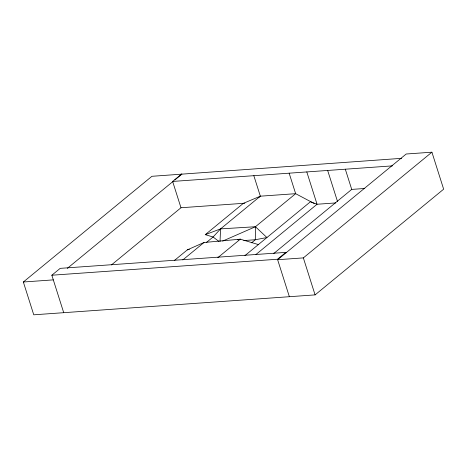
<?xml version="1.0" encoding="UTF-8"?>
<svg xmlns="http://www.w3.org/2000/svg" width="467" height="467" viewBox="0 0 467 467"><rect width="100%" height="100%" fill="white"/><g stroke="black" fill="none" stroke-linecap="round" stroke-linejoin="round"><path stroke-width="0.7" d="M314.198 203.519L295.652 193.682L255.449 226.734L255.309 239.74L251.579 242.811M220.033 241.538L220.552 228.894L260.341 196.181L295.652 193.682L289.149 173.181M243.78 240.558L255.309 239.74L266.926 237.54L255.449 226.734L220.552 228.894L213.08 236.997L206.519 242.396M259.243 197.132L260.341 196.181L253.838 175.685M431.917 152.189L303.352 257.895L277.632 259.716L406.197 154.011L431.917 152.189L443.65 189.182L315.085 294.887L33.758 314.811L23.35 282.004L151.915 176.298L401.632 158.331M63.722 312.686L51.837 275.221L60.19 268.356L285.833 252.378L285.985 252.851M111.432 264.935L180.98 207.751L172.632 181.435L181.791 173.899M67.271 268.402L172.714 181.71M174.874 179.935L181.879 174.173M218.848 241.369L213.08 236.997L205.258 234.662L243.36 203.338L260.341 196.181M174.43 260.469L187.331 249.863L204.026 242.484L240.307 239.186L258.374 244.574M182.801 259.932L204.026 242.484M217.797 257.691L240.307 239.186L237.452 239.746M244.901 255.647L310.479 201.732L317.052 204.254L335.755 202.929M255.922 254.521L317.052 204.254L306.801 171.932M273.761 253.505L351.721 189.404L364.78 188.481M51.837 275.221L277.486 259.243L285.833 252.378M222.625 241.095L255.449 226.734M205.258 234.662L220.552 228.894M238.246 239.904L240.307 239.186M187.331 249.863L189.386 249.413M244.813 203.227L180.98 207.751M172.632 181.435L392.473 165.867M23.35 282.004L53.314 279.879M345.311 169.206L351.721 189.404M327.659 170.455L337.478 201.405M303.352 257.895L315.085 294.887M277.486 259.243L289.371 296.708"/></g></svg>
